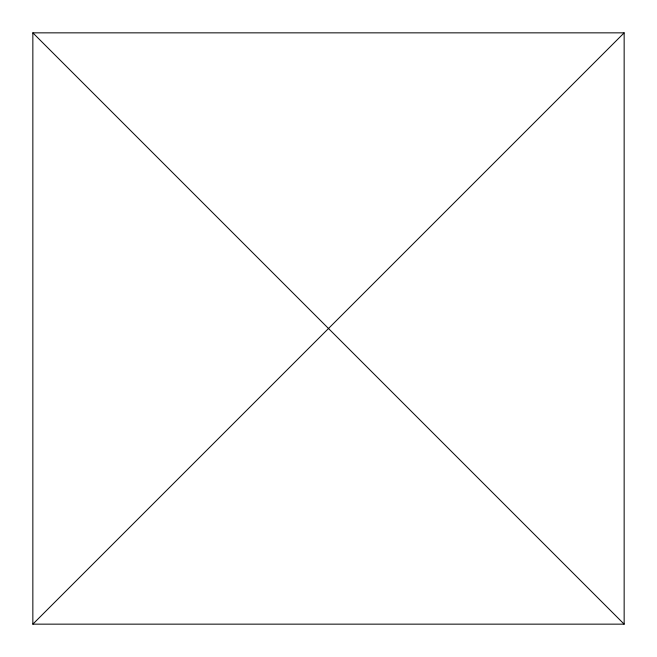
<?xml version="1.0" encoding="UTF-8"?>
<svg xmlns="http://www.w3.org/2000/svg" width="657" height="657" viewBox="0 0 657 657"><rect width="100%" height="100%" fill="white"/><g stroke="black" fill="none" stroke-linecap="round" stroke-linejoin="round"><path stroke-width="0.99" d="M32.85 624.15L624.15 32.85L624.15 624.15L32.85 624.15L32.85 32.85L624.15 32.85M32.85 32.85L624.15 624.15"/></g></svg>
